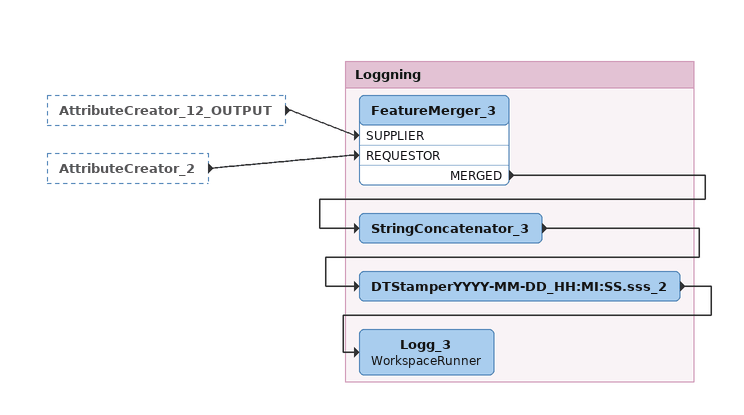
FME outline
AttributeCreator_12_OUTPUT [outside]
    -> FeatureMerger_3 [SUPPLIER]
AttributeCreator_2 [outside]
    -> FeatureMerger_3 [REQUESTOR]

Bookmark: Loggning
FeatureMerger_3
    MERGED -> StringConcatenator_3
StringConcatenator_3
    -> DTStamperYYYY-MM-DD_HH:MI:SS.sss_2
DTStamperYYYY-MM-DD_HH:MI:SS.sss_2
    -> Logg_3
Logg_3: WorkspaceRunner
